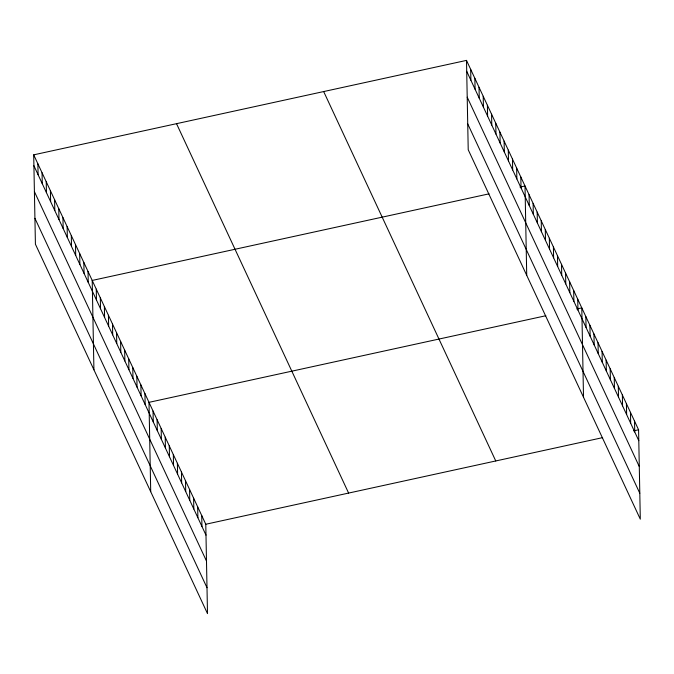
<?xml version="1.0" encoding="UTF-8"?>
<svg xmlns="http://www.w3.org/2000/svg" width="674" height="674" viewBox="0 0 674 674"><rect width="100%" height="100%" fill="white"/><g stroke="black" fill="none" stroke-linecap="round" stroke-linejoin="round"><path stroke-width="1.01" d="M33.7 154.843L205.781 524.246L207.499 613.61L35.419 244.207L33.7 154.843L466.501 60.39L638.581 429.793L640.3 519.157L468.219 149.754L466.501 60.39M489.054 193.834L92.212 280.435L93.922 369.807M520.016 187.077L525.012 185.982L526.723 275.354M545.839 315.735L148.996 402.344L150.715 491.708M576.801 308.978L581.797 307.892L583.516 397.256M205.781 524.246L602.632 437.637M633.594 430.88L638.581 429.793M466.711 71.284L638.792 440.686M467.208 97.174L639.289 466.585M467.722 123.856L639.803 493.258M323.672 91.554L495.761 460.957M176.521 123.671L348.61 493.073M33.911 165.737L205.991 535.139M34.408 191.635L206.488 561.038M34.922 218.309L207.002 587.711M634.529 421.082L634.74 431.975M630.468 412.378L630.679 423.272M626.416 403.667L626.626 414.561M622.363 394.964L622.565 405.858M618.302 386.253L618.513 397.146M614.25 377.55L614.452 388.443M610.189 368.838L610.4 379.732M606.137 360.135L606.339 371.029M602.076 351.424L602.286 362.317M598.023 342.721L598.234 353.614M593.962 334.009L594.173 344.903M589.91 325.306L590.121 336.2M585.849 316.595L586.06 327.488M577.736 299.18L577.947 310.074M573.684 290.477L573.894 301.371M569.631 281.766L569.833 292.659M565.57 273.063L565.781 283.948M561.518 264.351L561.72 275.245M557.457 255.648L557.668 266.533M553.405 246.937L553.615 257.83M549.344 238.225L549.554 249.119M545.291 229.522L545.502 240.416M541.23 220.811L541.441 231.704M537.178 212.108L537.389 223.001M533.117 203.396L533.328 214.29M529.065 194.693L529.275 205.587M520.825 177.018L521.036 187.911M516.646 168.045L516.857 178.939M512.467 159.072L512.678 169.966M508.289 150.1L508.499 160.993M504.11 141.127L504.321 152.021M499.931 132.155L500.142 143.048M495.752 123.19L495.963 134.084M491.573 114.218L491.784 125.111M487.395 105.245L487.605 116.139M483.216 96.272L483.426 107.166M479.037 87.3L479.248 98.193M474.858 78.327L475.069 89.221M470.679 69.363L470.89 80.257M201.728 515.534L201.939 526.428M197.676 506.831L197.878 517.725M193.615 498.12L193.826 509.013M189.562 489.417L189.765 500.31M185.502 480.705L185.712 491.599M181.449 472.002L181.66 482.896M177.388 463.291L177.599 474.184M173.336 454.588L173.547 465.481M169.275 445.876L169.486 456.77M165.223 437.173L165.433 448.067M161.162 428.462L161.372 439.355M157.109 419.759L157.32 430.652M153.049 411.047L153.259 421.941M144.944 393.633L145.146 404.526M140.883 384.93L141.093 395.823M136.83 376.218L137.033 387.112M132.77 367.515L132.98 378.409M128.717 358.804L128.928 369.697M124.656 350.101L124.867 360.994M120.604 341.389L120.815 352.283M116.543 332.686L116.754 343.572M112.491 323.975L112.701 334.868M108.43 315.264L108.64 326.157M104.377 306.56L104.588 317.454M100.325 297.849L100.527 308.743M96.264 289.146L96.475 300.04M88.033 271.47L88.235 282.364M83.854 262.498L84.056 273.391M79.675 253.525L79.877 264.419M75.488 244.552L75.699 255.446M71.309 235.58L71.52 246.473M67.13 226.607L67.341 237.501M62.952 217.643L63.162 228.537M58.773 208.67L58.983 219.564M54.594 199.698L54.805 210.591M50.415 190.725L50.626 201.619M46.236 181.753L46.447 192.646M42.058 172.78L42.268 183.673M37.879 163.816L38.089 174.709"/></g></svg>
